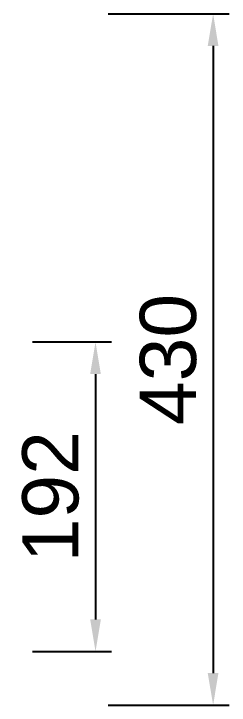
# Model space of a CAD drawing. Header units: millimetres. Extents: x -582 to 3448, y -204 to 2611.
# Drawn here: x 1461 to 1595, y 310.7 to 740.6 of the extents above; entities that cross this region are included whole.
import ezdxf

# ---------------------------------------------------------------- set-up
doc = ezdxf.new("R2010")
doc.units = ezdxf.units.MM
doc.header["$MEASUREMENT"] = 0
doc.layers.add('Domyslna', color=7, linetype='Continuous', true_color=0x000000)
doc.styles.add('Arial', font='arial.ttf')
doc.dimstyles.new('Millimeter Large', dxfattribs={"dimscale": 10, "dimtxt": 3.5, "dimasz": 2, "dimexe": 1, "dimexo": 0.5, "dimgap": 1, "dimtad": 1, "dimtoh": 1, "dimdec": 0, "dimzin": 1, "dimdsep": 46, "dimtxsty": 'Arial', "dimcen": 3.5, "dimadec": 0, "dimazin": 0, "dimtfac": 1, "dimtdec": 4, "dimtix": 1, "dimtmove": 1, "dimatfit": 3, "dimfxl": 0, "dimtolj": 1, "dimtzin": 1, "dimarcsym": 0})

# ---------------------------------------------------------------- blocks, each defined once
blk = doc.blocks.new('*D2')
at = {"layer": 'Defpoints', "color": 0}
for p in [(1514.63, 740.59), (1514.63, 310.71), (1584.97, 310.71)]:
    blk.add_point(p, dxfattribs=at)
at = {"layer": 'Domyslna', "color": 0, "lineweight": -2}
for p, q in [((1519.63, 740.59), (1594.97, 740.59)), ((1584.97, 720.59), (1584.97, 330.71)), ((1519.63, 310.71), (1594.97, 310.71))]:
    blk.add_line(p, q, dxfattribs=at)
at = {"layer": 'Domyslna', "color": 0}
for points in [[(1588.3, 720.59), (1581.63, 720.59), (1584.97, 740.59)], [(1581.63, 330.71), (1588.3, 330.71), (1584.97, 310.71)]]:
    blk.add_solid(points, dxfattribs=at)
at = {"layer": 'Domyslna', "color": 0, "insert": (1557.1, 525.65), "char_height": 35, "attachment_point": 5, "rotation": 90, "style": 'Arial'}
blk.add_mtext('\\A1;430', dxfattribs=at)
blk = doc.blocks.new('*D3')
at = {"layer": 'Defpoints', "color": 0}
for p in [(1467.56, 536.56), (1467.56, 344.08), (1511.8, 344.08)]:
    blk.add_point(p, dxfattribs=at)
at = {"layer": 'Domyslna', "color": 0, "lineweight": -2}
for p, q in [((1472.56, 536.56), (1521.8, 536.56)), ((1511.8, 516.56), (1511.8, 364.08)), ((1472.56, 344.08), (1521.8, 344.08))]:
    blk.add_line(p, q, dxfattribs=at)
at = {"layer": 'Domyslna', "color": 0}
for points in [[(1515.13, 516.56), (1508.47, 516.56), (1511.8, 536.56)], [(1508.47, 364.08), (1515.13, 364.08), (1511.8, 344.08)]]:
    blk.add_solid(points, dxfattribs=at)
at = {"layer": 'Domyslna', "color": 0, "insert": (1483.93, 440.32), "char_height": 35, "attachment_point": 5, "rotation": 90, "style": 'Arial'}
blk.add_mtext('\\A1;192', dxfattribs=at)

msp = doc.modelspace()

# ---------------------------------------------------------------- dimensions: what is measured, and where the dimension line sits
at = {"layer": 'Domyslna'}
for p1, p2, distance, picture, middle in [((1514.63, 740.59), (1514.63, 310.71), 70.33, '*D2', (1557.1, 525.65)), ((1467.56, 536.56), (1467.56, 344.08), 44.24, '*D3', (1483.93, 440.32))]:
    dim = msp.add_aligned_dim(p1=p1, p2=p2, distance=distance, dimstyle='Millimeter Large', dxfattribs=at)
    dim.commit()
    dim.dimension.update_dxf_attribs({"geometry": picture, "text_midpoint": middle})

doc.saveas('drawing.dxf')
